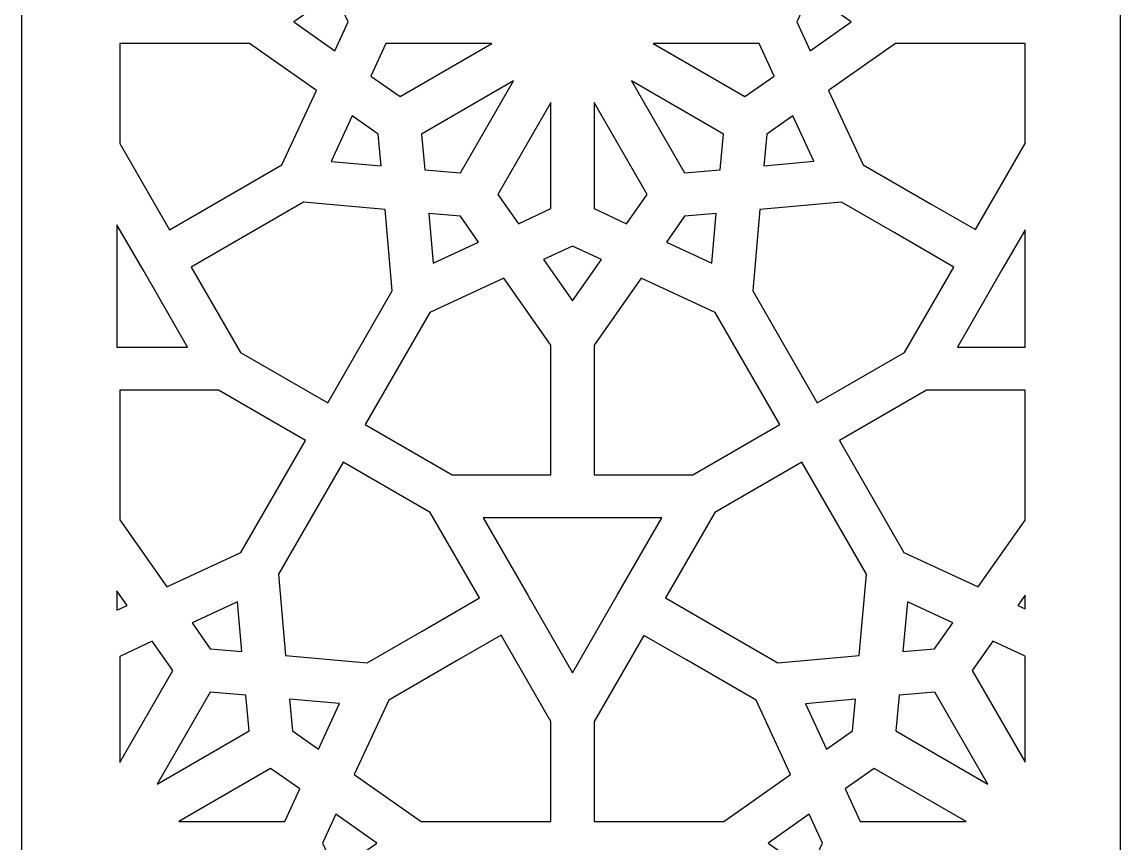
# Model space of a CAD drawing. Header units: millimetres. Extents: x -31 to 31, y -125 to 125.
# Drawn here: x -31.2 to 31.3, y -46.5 to 0.2 of the extents above; entities that cross this region are included whole.
import ezdxf

# ---------------------------------------------------------------- set-up
doc = ezdxf.new("R2010")
doc.units = ezdxf.units.MM
doc.header["$MEASUREMENT"] = 0
doc.layers.add('layer 1', color=7, linetype='Continuous')

msp = doc.modelspace()

# ---------------------------------------------------------------- linework, layer by layer
at = {"layer": 'layer 1', "color": 250}
for points, knots in [([(-31.2209, 125.1165), (-31.2209, 125.1165), (-31.2209, -124.8834), (-31.2209, -124.8834), (-31.2209, -124.8834), (-31.2209, -124.8834), (31.279, -124.8834), (31.279, -124.8834), (31.279, -124.8834), (31.279, -124.8834), (31.279, 125.1165), (31.279, 125.1165), (31.279, 125.1165), (31.279, 125.1165), (-31.2209, 125.1165), (-31.2209, 125.1165)], [0, 0, 0, 0, 0.2, 0.2, 0.2, 0.2, 0.4, 0.4, 0.4, 0.4, 0.6, 0.6, 0.6, 0.6, 1, 1, 1, 1]), ([(-13.4127, 1.8711), (-13.4127, 1.8711), (-12.6509, 0.2303), (-12.6509, 0.2303), (-12.6509, 0.2303), (-12.6509, 0.2303), (-13.4123, -1.4097), (-13.4123, -1.4097), (-13.4123, -1.4097), (-13.4123, -1.4097), (-15.7466, 0.2311), (-15.7466, 0.2311), (-15.7466, 0.2311), (-15.7466, 0.2311), (-13.4127, 1.8711), (-13.4127, 1.8711)], [0, 0, 0, 0, 0.2, 0.2, 0.2, 0.2, 0.4, 0.4, 0.4, 0.4, 0.6, 0.6, 0.6, 0.6, 1, 1, 1, 1]), ([(13.6401, -1.4087), (13.6401, -1.4087), (12.8785, 0.2321), (12.8785, 0.2321), (12.8785, 0.2321), (12.8785, 0.2321), (13.6398, 1.8722), (13.6398, 1.8722), (13.6398, 1.8722), (13.6398, 1.8722), (15.9741, 0.2318), (15.9741, 0.2318), (15.9741, 0.2318), (15.9741, 0.2318), (13.6401, -1.4087), (13.6401, -1.4087)], [0, 0, 0, 0, 0.2, 0.2, 0.2, 0.2, 0.4, 0.4, 0.4, 0.4, 0.6, 0.6, 0.6, 0.6, 1, 1, 1, 1]), ([(-18.2689, -0.9991), (-18.2689, -0.9991), (-14.4633, -3.6738), (-14.4633, -3.6738), (-14.4633, -3.6738), (-14.4633, -3.6738), (-16.4247, -7.8991), (-16.4247, -7.8991), (-16.4247, -7.8991), (-16.4247, -7.8991), (-20.3977, -10.1935), (-20.3977, -10.1935), (-20.3977, -10.1935), (-20.3977, -10.1935), (-22.8172, -11.5898), (-22.8172, -11.5898), (-22.8172, -11.5898), (-22.8172, -11.5898), (-25.6514, -6.6767), (-25.6514, -6.6767), (-25.6514, -6.6767), (-25.6514, -6.6767), (-25.6525, -0.9977), (-25.6525, -0.9977), (-25.6525, -0.9977), (-25.6525, -0.9977), (-18.2689, -0.9991), (-18.2689, -0.9991)], [0, 0, 0, 0, 0.125, 0.125, 0.125, 0.125, 0.25, 0.25, 0.25, 0.25, 0.375, 0.375, 0.375, 0.375, 0.5, 0.5, 0.5, 0.5, 0.625, 0.625, 0.625, 0.625, 0.75, 0.75, 0.75, 0.75, 1, 1, 1, 1]), ([(-11.3701, -2.8452), (-11.3701, -2.8452), (-10.5125, -0.998), (-10.5125, -0.998), (-10.5125, -0.998), (-10.5125, -0.998), (-4.4719, -0.998), (-4.4719, -0.998), (-4.4719, -0.998), (-4.4719, -0.998), (-9.702, -4.0174), (-9.702, -4.0174), (-9.702, -4.0174), (-9.702, -4.0174), (-11.3701, -2.8452), (-11.3701, -2.8452)], [0, 0, 0, 0, 0.2, 0.2, 0.2, 0.2, 0.4, 0.4, 0.4, 0.4, 0.6, 0.6, 0.6, 0.6, 1, 1, 1, 1]), ([(4.7, -0.997), (4.7, -0.997), (10.7407, -0.997), (10.7407, -0.997), (10.7407, -0.997), (10.7407, -0.997), (11.5983, -2.8441), (11.5983, -2.8441), (11.5983, -2.8441), (11.5983, -2.8441), (9.93, -4.0167), (9.93, -4.0167), (9.93, -4.0167), (9.93, -4.0167), (4.7, -0.997), (4.7, -0.997)], [0, 0, 0, 0, 0.2, 0.2, 0.2, 0.2, 0.4, 0.4, 0.4, 0.4, 0.6, 0.6, 0.6, 0.6, 1, 1, 1, 1]), ([(25.8745, -6.6844), (25.8745, -6.6844), (23.0452, -11.5888), (23.0452, -11.5888), (23.0452, -11.5888), (23.0452, -11.5888), (20.5309, -10.1378), (20.5309, -10.1378), (20.5309, -10.1378), (20.5309, -10.1378), (16.6529, -7.898), (16.6529, -7.898), (16.6529, -7.898), (16.6529, -7.898), (14.6914, -3.6728), (14.6914, -3.6728), (14.6914, -3.6728), (14.6914, -3.6728), (18.4972, -0.998), (18.4972, -0.998), (18.4972, -0.998), (18.4972, -0.998), (25.8745, -0.997), (25.8745, -0.997), (25.8745, -0.997), (25.8745, -0.997), (25.8745, -6.6844), (25.8745, -6.6844)], [0, 0, 0, 0, 0.125, 0.125, 0.125, 0.125, 0.25, 0.25, 0.25, 0.25, 0.375, 0.375, 0.375, 0.375, 0.5, 0.5, 0.5, 0.5, 0.625, 0.625, 0.625, 0.625, 0.75, 0.75, 0.75, 0.75, 1, 1, 1, 1]), ([(-6.2632, -8.3577), (-6.2632, -8.3577), (-8.2918, -8.1767), (-8.2918, -8.1767), (-8.2918, -8.1767), (-8.2918, -8.1767), (-8.4732, -6.1461), (-8.4732, -6.1461), (-8.4732, -6.1461), (-8.4732, -6.1461), (-3.243, -3.1263), (-3.243, -3.1263), (-3.243, -3.1263), (-3.243, -3.1263), (-6.2632, -8.3577), (-6.2632, -8.3577)], [0, 0, 0, 0, 0.2, 0.2, 0.2, 0.2, 0.4, 0.4, 0.4, 0.4, 0.6, 0.6, 0.6, 0.6, 1, 1, 1, 1]), ([(6.4914, -8.3566), (6.4914, -8.3566), (3.4711, -3.1256), (3.4711, -3.1256), (3.4711, -3.1256), (3.4711, -3.1256), (8.7012, -6.1451), (8.7012, -6.1451), (8.7012, -6.1451), (8.7012, -6.1451), (8.5199, -8.1756), (8.5199, -8.1756), (8.5199, -8.1756), (8.5199, -8.1756), (6.4914, -8.3566), (6.4914, -8.3566)], [0, 0, 0, 0, 0.2, 0.2, 0.2, 0.2, 0.4, 0.4, 0.4, 0.4, 0.6, 0.6, 0.6, 0.6, 1, 1, 1, 1]), ([(-1.1146, -4.3547), (-1.1146, -4.3547), (-1.1146, -10.3936), (-1.1146, -10.3936), (-1.1146, -10.3936), (-1.1146, -10.3936), (-2.9639, -11.2522), (-2.9639, -11.2522), (-2.9639, -11.2522), (-2.9639, -11.2522), (-4.135, -9.586), (-4.135, -9.586), (-4.135, -9.586), (-4.135, -9.586), (-1.1146, -4.3547), (-1.1146, -4.3547)], [0, 0, 0, 0, 0.2, 0.2, 0.2, 0.2, 0.4, 0.4, 0.4, 0.4, 0.6, 0.6, 0.6, 0.6, 1, 1, 1, 1]), ([(1.3433, -10.3936), (1.3433, -10.3936), (1.3433, -4.3547), (1.3433, -4.3547), (1.3433, -4.3547), (1.3433, -4.3547), (4.3635, -9.586), (4.3635, -9.586), (4.3635, -9.586), (4.3635, -9.586), (3.1928, -11.2522), (3.1928, -11.2522), (3.1928, -11.2522), (3.1928, -11.2522), (1.3433, -10.3936), (1.3433, -10.3936)], [0, 0, 0, 0, 0.2, 0.2, 0.2, 0.2, 0.4, 0.4, 0.4, 0.4, 0.6, 0.6, 0.6, 0.6, 1, 1, 1, 1]), ([(-12.4211, -5.1093), (-12.4211, -5.1093), (-10.939, -6.1507), (-10.939, -6.1507), (-10.939, -6.1507), (-10.939, -6.1507), (-10.7779, -7.9552), (-10.7779, -7.9552), (-10.7779, -7.9552), (-10.7779, -7.9552), (-13.6244, -7.7012), (-13.6244, -7.7012), (-13.6244, -7.7012), (-13.6244, -7.7012), (-12.4211, -5.1093), (-12.4211, -5.1093)], [0, 0, 0, 0, 0.2, 0.2, 0.2, 0.2, 0.4, 0.4, 0.4, 0.4, 0.6, 0.6, 0.6, 0.6, 1, 1, 1, 1]), ([(11.0059, -7.9541), (11.0059, -7.9541), (11.1672, -6.15), (11.1672, -6.15), (11.1672, -6.15), (11.1672, -6.15), (12.6492, -5.1082), (12.6492, -5.1082), (12.6492, -5.1082), (12.6492, -5.1082), (13.8525, -7.7001), (13.8525, -7.7001), (13.8525, -7.7001), (13.8525, -7.7001), (11.0059, -7.9541), (11.0059, -7.9541)], [0, 0, 0, 0, 0.2, 0.2, 0.2, 0.2, 0.4, 0.4, 0.4, 0.4, 0.6, 0.6, 0.6, 0.6, 1, 1, 1, 1]), ([(-18.3429, -11.8438), (-18.3429, -11.8438), (-15.1961, -10.0274), (-15.1961, -10.0274), (-15.1961, -10.0274), (-15.1961, -10.0274), (-10.5559, -10.4412), (-10.5559, -10.4412), (-10.5559, -10.4412), (-10.5559, -10.4412), (-10.1424, -15.0742), (-10.1424, -15.0742), (-10.1424, -15.0742), (-10.1424, -15.0742), (-13.8201, -21.4468), (-13.8201, -21.4468), (-13.8201, -21.4468), (-13.8201, -21.4468), (-18.7766, -18.584), (-18.7766, -18.584), (-18.7766, -18.584), (-18.7766, -18.584), (-21.5884, -13.7181), (-21.5884, -13.7181), (-21.5884, -13.7181), (-21.5884, -13.7181), (-18.3429, -11.8438), (-18.3429, -11.8438)], [0, 0, 0, 0, 0.125, 0.125, 0.125, 0.125, 0.25, 0.25, 0.25, 0.25, 0.375, 0.375, 0.375, 0.375, 0.5, 0.5, 0.5, 0.5, 0.625, 0.625, 0.625, 0.625, 0.75, 0.75, 0.75, 0.75, 1, 1, 1, 1]), ([(18.4538, -11.775), (18.4538, -11.775), (21.8165, -13.7171), (21.8165, -13.7171), (21.8165, -13.7171), (21.8165, -13.7171), (19.0045, -18.5833), (19.0045, -18.5833), (19.0045, -18.5833), (19.0045, -18.5833), (14.0483, -21.4461), (14.0483, -21.4461), (14.0483, -21.4461), (14.0483, -21.4461), (10.3706, -15.0735), (10.3706, -15.0735), (10.3706, -15.0735), (10.3706, -15.0735), (10.784, -10.4405), (10.784, -10.4405), (10.784, -10.4405), (10.784, -10.4405), (15.4241, -10.0267), (15.4241, -10.0267), (15.4241, -10.0267), (15.4241, -10.0267), (18.4538, -11.775), (18.4538, -11.775)], [0, 0, 0, 0, 0.125, 0.125, 0.125, 0.125, 0.25, 0.25, 0.25, 0.25, 0.375, 0.375, 0.375, 0.375, 0.5, 0.5, 0.5, 0.5, 0.625, 0.625, 0.625, 0.625, 0.75, 0.75, 0.75, 0.75, 1, 1, 1, 1]), ([(-5.228, -12.3031), (-5.228, -12.3031), (-7.8162, -13.5044), (-7.8162, -13.5044), (-7.8162, -13.5044), (-7.8162, -13.5044), (-8.0698, -10.6631), (-8.0698, -10.6631), (-8.0698, -10.6631), (-8.0698, -10.6631), (-6.2677, -10.8239), (-6.2677, -10.8239), (-6.2677, -10.8239), (-6.2677, -10.8239), (-5.228, -12.3031), (-5.228, -12.3031)], [0, 0, 0, 0, 0.2, 0.2, 0.2, 0.2, 0.4, 0.4, 0.4, 0.4, 0.6, 0.6, 0.6, 0.6, 1, 1, 1, 1]), ([(6.4971, -10.8229), (6.4971, -10.8229), (8.298, -10.662), (8.298, -10.662), (8.298, -10.662), (8.298, -10.662), (8.0444, -13.504), (8.0444, -13.504), (8.0444, -13.504), (8.0444, -13.504), (5.4568, -12.3031), (5.4568, -12.3031), (5.4568, -12.3031), (5.4568, -12.3031), (6.4971, -10.8229), (6.4971, -10.8229)], [0, 0, 0, 0, 0.2, 0.2, 0.2, 0.2, 0.4, 0.4, 0.4, 0.4, 0.6, 0.6, 0.6, 0.6, 1, 1, 1, 1]), ([(-25.8162, -11.3072), (-25.8162, -11.3072), (-24.3306, -13.8825), (-24.3306, -13.8825), (-24.3306, -13.8825), (-24.3306, -13.8825), (-24.3308, -13.8825), (-24.3308, -13.8825), (-24.3308, -13.8825), (-24.3308, -13.8825), (-21.7948, -18.2711), (-21.7948, -18.2711), (-21.7948, -18.2711), (-21.7948, -18.2711), (-25.8162, -18.2697), (-25.8162, -18.2697), (-25.8162, -18.2697), (-25.8162, -18.2697), (-25.8162, -11.3072), (-25.8162, -11.3072)], [0, 0, 0, 0, 0.1666667, 0.1666667, 0.1666667, 0.1666667, 0.3333333, 0.3333333, 0.3333333, 0.3333333, 0.5, 0.5, 0.5, 0.5, 0.6666667, 0.6666667, 0.6666667, 0.6666667, 1, 1, 1, 1]), ([(25.8745, -18.2697), (25.8745, -18.2697), (22.0221, -18.2711), (22.0221, -18.2711), (22.0221, -18.2711), (22.0221, -18.2711), (24.559, -13.8815), (24.559, -13.8815), (24.559, -13.8815), (24.559, -13.8815), (24.559, -13.8815), (24.559, -13.8815), (24.559, -13.8815), (24.559, -13.8815), (25.8745, -11.6008), (25.8745, -11.6008), (25.8745, -11.6008), (25.8745, -11.6008), (25.8745, -18.2697), (25.8745, -18.2697)], [0, 0, 0, 0, 0.1666667, 0.1666667, 0.1666667, 0.1666667, 0.3333333, 0.3333333, 0.3333333, 0.3333333, 0.5, 0.5, 0.5, 0.5, 0.6666667, 0.6666667, 0.6666667, 0.6666667, 1, 1, 1, 1]), ([(0.1144, -15.6327), (0.1144, -15.6327), (-1.5288, -13.2944), (-1.5288, -13.2944), (-1.5288, -13.2944), (-1.5288, -13.2944), (0.1144, -12.5317), (0.1144, -12.5317), (0.1144, -12.5317), (0.1144, -12.5317), (1.7575, -13.2944), (1.7575, -13.2944), (1.7575, -13.2944), (1.7575, -13.2944), (0.1144, -15.6327), (0.1144, -15.6327)], [0, 0, 0, 0, 0.2, 0.2, 0.2, 0.2, 0.4, 0.4, 0.4, 0.4, 0.6, 0.6, 0.6, 0.6, 1, 1, 1, 1]), ([(-8.0121, -16.3036), (-8.0121, -16.3036), (-3.7929, -14.3454), (-3.7929, -14.3454), (-3.7929, -14.3454), (-3.7929, -14.3454), (-1.1144, -18.1568), (-1.1144, -18.1568), (-1.1144, -18.1568), (-1.1144, -18.1568), (-1.1139, -22.2673), (-1.1139, -22.2673), (-1.1139, -22.2673), (-1.1139, -22.2673), (-1.1143, -25.538), (-1.1143, -25.538), (-1.1143, -25.538), (-1.1143, -25.538), (-6.7346, -25.5362), (-6.7346, -25.5362), (-6.7346, -25.5362), (-6.7346, -25.5362), (-11.6921, -22.6752), (-11.6921, -22.6752), (-11.6921, -22.6752), (-11.6921, -22.6752), (-8.0121, -16.3036), (-8.0121, -16.3036)], [0, 0, 0, 0, 0.125, 0.125, 0.125, 0.125, 0.25, 0.25, 0.25, 0.25, 0.375, 0.375, 0.375, 0.375, 0.5, 0.5, 0.5, 0.5, 0.625, 0.625, 0.625, 0.625, 0.75, 0.75, 0.75, 0.75, 1, 1, 1, 1]), ([(1.3431, -25.538), (1.3431, -25.538), (1.3428, -22.2673), (1.3428, -22.2673), (1.3428, -22.2673), (1.3428, -22.2673), (1.3431, -18.1568), (1.3431, -18.1568), (1.3431, -18.1568), (1.3431, -18.1568), (4.0217, -14.3454), (4.0217, -14.3454), (4.0217, -14.3454), (4.0217, -14.3454), (8.2409, -16.3036), (8.2409, -16.3036), (8.2409, -16.3036), (8.2409, -16.3036), (11.9207, -22.6752), (11.9207, -22.6752), (11.9207, -22.6752), (11.9207, -22.6752), (6.9628, -25.5362), (6.9628, -25.5362), (6.9628, -25.5362), (6.9628, -25.5362), (1.3431, -25.538), (1.3431, -25.538)], [0, 0, 0, 0, 0.125, 0.125, 0.125, 0.125, 0.25, 0.25, 0.25, 0.25, 0.375, 0.375, 0.375, 0.375, 0.5, 0.5, 0.5, 0.5, 0.625, 0.625, 0.625, 0.625, 0.75, 0.75, 0.75, 0.75, 1, 1, 1, 1]), ([(-20.033, -20.7285), (-20.033, -20.7285), (-15.0755, -23.5896), (-15.0755, -23.5896), (-15.0755, -23.5896), (-15.0755, -23.5896), (-18.7555, -29.9611), (-18.7555, -29.9611), (-18.7555, -29.9611), (-18.7555, -29.9611), (-22.9745, -31.9193), (-22.9745, -31.9193), (-22.9745, -31.9193), (-22.9745, -31.9193), (-25.653, -28.1079), (-25.653, -28.1079), (-25.653, -28.1079), (-25.653, -28.1079), (-25.6536, -23.997), (-25.6536, -23.997), (-25.6536, -23.997), (-25.6536, -23.997), (-25.6532, -20.7264), (-25.6532, -20.7264), (-25.6532, -20.7264), (-25.6532, -20.7264), (-20.033, -20.7285), (-20.033, -20.7285)], [0, 0, 0, 0, 0.125, 0.125, 0.125, 0.125, 0.25, 0.25, 0.25, 0.25, 0.375, 0.375, 0.375, 0.375, 0.5, 0.5, 0.5, 0.5, 0.625, 0.625, 0.625, 0.625, 0.75, 0.75, 0.75, 0.75, 1, 1, 1, 1]), ([(25.8745, -28.115), (25.8745, -28.115), (23.2011, -31.9193), (23.2011, -31.9193), (23.2011, -31.9193), (23.2011, -31.9193), (18.9823, -29.9611), (18.9823, -29.9611), (18.9823, -29.9611), (18.9823, -29.9611), (15.3021, -23.5892), (15.3021, -23.5892), (15.3021, -23.5892), (15.3021, -23.5892), (20.259, -20.7285), (20.259, -20.7285), (20.259, -20.7285), (20.259, -20.7285), (25.8745, -20.7264), (25.8745, -20.7264), (25.8745, -20.7264), (25.8745, -20.7264), (25.8745, -28.115), (25.8745, -28.115)], [0, 0, 0, 0, 0.1428571, 0.1428571, 0.1428571, 0.1428571, 0.2857143, 0.2857143, 0.2857143, 0.2857143, 0.4285714, 0.4285714, 0.4285714, 0.4285714, 0.5714286, 0.5714286, 0.5714286, 0.5714286, 0.7142857, 0.7142857, 0.7142857, 0.7142857, 1, 1, 1, 1]), ([(-7.9909, -27.6807), (-7.9909, -27.6807), (-5.1792, -32.5466), (-5.1792, -32.5466), (-5.1792, -32.5466), (-5.1792, -32.5466), (-8.4478, -34.4343), (-8.4478, -34.4343), (-8.4478, -34.4343), (-8.4478, -34.4343), (-11.5714, -36.2373), (-11.5714, -36.2373), (-11.5714, -36.2373), (-11.5714, -36.2373), (-16.2115, -35.8232), (-16.2115, -35.8232), (-16.2115, -35.8232), (-16.2115, -35.8232), (-16.6251, -31.1902), (-16.6251, -31.1902), (-16.6251, -31.1902), (-16.6251, -31.1902), (-12.9474, -24.8176), (-12.9474, -24.8176), (-12.9474, -24.8176), (-12.9474, -24.8176), (-7.9909, -27.6807), (-7.9909, -27.6807)], [0, 0, 0, 0, 0.125, 0.125, 0.125, 0.125, 0.25, 0.25, 0.25, 0.25, 0.375, 0.375, 0.375, 0.375, 0.5, 0.5, 0.5, 0.5, 0.625, 0.625, 0.625, 0.625, 0.75, 0.75, 0.75, 0.75, 1, 1, 1, 1]), ([(16.4387, -35.8242), (16.4387, -35.8242), (11.7986, -36.2381), (11.7986, -36.2381), (11.7986, -36.2381), (11.7986, -36.2381), (8.6515, -34.4216), (8.6515, -34.4216), (8.6515, -34.4216), (8.6515, -34.4216), (5.4063, -32.5473), (5.4063, -32.5473), (5.4063, -32.5473), (5.4063, -32.5473), (8.2179, -27.6818), (8.2179, -27.6818), (8.2179, -27.6818), (8.2179, -27.6818), (13.1745, -24.8186), (13.1745, -24.8186), (13.1745, -24.8186), (13.1745, -24.8186), (16.8522, -31.1912), (16.8522, -31.1912), (16.8522, -31.1912), (16.8522, -31.1912), (16.4387, -35.8242), (16.4387, -35.8242)], [0, 0, 0, 0, 0.125, 0.125, 0.125, 0.125, 0.25, 0.25, 0.25, 0.25, 0.375, 0.375, 0.375, 0.375, 0.5, 0.5, 0.5, 0.5, 0.625, 0.625, 0.625, 0.625, 0.75, 0.75, 0.75, 0.75, 1, 1, 1, 1]), ([(2.6639, -32.3829), (2.6639, -32.3829), (2.6639, -32.3829), (2.6639, -32.3829), (2.6639, -32.3829), (2.6639, -32.3829), (0.1138, -36.8036), (0.1138, -36.8036), (0.1138, -36.8036), (0.1138, -36.8036), (-2.4368, -32.3822), (-2.4368, -32.3822), (-2.4368, -32.3822), (-2.4368, -32.3822), (-4.9728, -27.9933), (-4.9728, -27.9933), (-4.9728, -27.9933), (-4.9728, -27.9933), (0.1142, -27.995), (0.1142, -27.995), (0.1142, -27.995), (0.1142, -27.995), (0.1145, -27.995), (0.1145, -27.995), (0.1145, -27.995), (0.1145, -27.995), (5.2003, -27.9933), (5.2003, -27.9933), (5.2003, -27.9933), (5.2003, -27.9933), (2.6639, -32.3829), (2.6639, -32.3829)], [0, 0, 0, 0, 0.1111111, 0.1111111, 0.1111111, 0.1111111, 0.2222222, 0.2222222, 0.2222222, 0.2222222, 0.3333333, 0.3333333, 0.3333333, 0.3333333, 0.4444444, 0.4444444, 0.4444444, 0.4444444, 0.5555556, 0.5555556, 0.5555556, 0.5555556, 0.6666667, 0.6666667, 0.6666667, 0.6666667, 0.7777778, 0.7777778, 0.7777778, 0.7777778, 1, 1, 1, 1]), ([(-25.8162, -32.1483), (-25.8162, -32.1483), (-25.2388, -32.9703), (-25.2388, -32.9703), (-25.2388, -32.9703), (-25.2388, -32.9703), (-25.8162, -33.238), (-25.8162, -33.238), (-25.8162, -33.238), (-25.8162, -33.238), (-25.8162, -32.1483), (-25.8162, -32.1483)], [0, 0, 0, 0, 0.25, 0.25, 0.25, 0.25, 0.5, 0.5, 0.5, 0.5, 1, 1, 1, 1]), ([(25.8745, -33.1601), (25.8745, -33.1601), (25.4652, -32.9703), (25.4652, -32.9703), (25.4652, -32.9703), (25.4652, -32.9703), (25.8745, -32.3878), (25.8745, -32.3878), (25.8745, -32.3878), (25.8745, -32.3878), (25.8745, -33.1601), (25.8745, -33.1601)], [0, 0, 0, 0, 0.25, 0.25, 0.25, 0.25, 0.5, 0.5, 0.5, 0.5, 1, 1, 1, 1]), ([(-21.5394, -33.9612), (-21.5394, -33.9612), (-18.9512, -32.76), (-18.9512, -32.76), (-18.9512, -32.76), (-18.9512, -32.76), (-18.6977, -35.6013), (-18.6977, -35.6013), (-18.6977, -35.6013), (-18.6977, -35.6013), (-20.5, -35.4404), (-20.5, -35.4404), (-20.5, -35.4404), (-20.5, -35.4404), (-21.5394, -33.9612), (-21.5394, -33.9612)], [0, 0, 0, 0, 0.2, 0.2, 0.2, 0.2, 0.4, 0.4, 0.4, 0.4, 0.6, 0.6, 0.6, 0.6, 1, 1, 1, 1]), ([(20.7257, -35.4418), (20.7257, -35.4418), (18.9247, -35.6023), (18.9247, -35.6023), (18.9247, -35.6023), (18.9247, -35.6023), (19.1784, -32.7604), (19.1784, -32.7604), (19.1784, -32.7604), (19.1784, -32.7604), (21.766, -33.9612), (21.766, -33.9612), (21.766, -33.9612), (21.766, -33.9612), (20.7257, -35.4418), (20.7257, -35.4418)], [0, 0, 0, 0, 0.2, 0.2, 0.2, 0.2, 0.4, 0.4, 0.4, 0.4, 0.6, 0.6, 0.6, 0.6, 1, 1, 1, 1]), ([(-8.4986, -45.2656), (-8.4986, -45.2656), (-12.3042, -42.5909), (-12.3042, -42.5909), (-12.3042, -42.5909), (-12.3042, -42.5909), (-10.3429, -38.3657), (-10.3429, -38.3657), (-10.3429, -38.3657), (-10.3429, -38.3657), (-6.3466, -36.0578), (-6.3466, -36.0578), (-6.3466, -36.0578), (-6.3466, -36.0578), (-3.9504, -34.6745), (-3.9504, -34.6745), (-3.9504, -34.6745), (-3.9504, -34.6745), (-1.1161, -39.5877), (-1.1161, -39.5877), (-1.1161, -39.5877), (-1.1161, -39.5877), (-1.1151, -45.2667), (-1.1151, -45.2667), (-1.1151, -45.2667), (-1.1151, -45.2667), (-8.4986, -45.2656), (-8.4986, -45.2656)], [0, 0, 0, 0, 0.125, 0.125, 0.125, 0.125, 0.25, 0.25, 0.25, 0.25, 0.375, 0.375, 0.375, 0.375, 0.5, 0.5, 0.5, 0.5, 0.625, 0.625, 0.625, 0.625, 0.75, 0.75, 0.75, 0.75, 1, 1, 1, 1]), ([(12.5314, -42.5919), (12.5314, -42.5919), (8.7256, -45.2663), (8.7256, -45.2663), (8.7256, -45.2663), (8.7256, -45.2663), (1.3422, -45.2678), (1.3422, -45.2678), (1.3422, -45.2678), (1.3422, -45.2678), (1.3431, -39.5887), (1.3431, -39.5887), (1.3431, -39.5887), (1.3431, -39.5887), (4.1776, -34.6756), (4.1776, -34.6756), (4.1776, -34.6756), (4.1776, -34.6756), (6.5966, -36.0722), (6.5966, -36.0722), (6.5966, -36.0722), (6.5966, -36.0722), (10.5699, -38.3667), (10.5699, -38.3667), (10.5699, -38.3667), (10.5699, -38.3667), (12.5314, -42.5919), (12.5314, -42.5919)], [0, 0, 0, 0, 0.125, 0.125, 0.125, 0.125, 0.25, 0.25, 0.25, 0.25, 0.375, 0.375, 0.375, 0.375, 0.5, 0.5, 0.5, 0.5, 0.625, 0.625, 0.625, 0.625, 0.75, 0.75, 0.75, 0.75, 1, 1, 1, 1]), ([(-22.6325, -36.6787), (-22.6325, -36.6787), (-25.653, -41.91), (-25.653, -41.91), (-25.653, -41.91), (-25.653, -41.91), (-25.653, -35.8708), (-25.653, -35.8708), (-25.653, -35.8708), (-25.653, -35.8708), (-23.8036, -35.0122), (-23.8036, -35.0122), (-23.8036, -35.0122), (-23.8036, -35.0122), (-22.6325, -36.6787), (-22.6325, -36.6787)], [0, 0, 0, 0, 0.2, 0.2, 0.2, 0.2, 0.4, 0.4, 0.4, 0.4, 0.6, 0.6, 0.6, 0.6, 1, 1, 1, 1]), ([(25.8745, -41.9012), (25.8745, -41.9012), (22.8589, -36.6787), (22.8589, -36.6787), (22.8589, -36.6787), (22.8589, -36.6787), (24.0301, -35.0122), (24.0301, -35.0122), (24.0301, -35.0122), (24.0301, -35.0122), (25.8745, -35.8683), (25.8745, -35.8683), (25.8745, -35.8683), (25.8745, -35.8683), (25.8745, -41.9012), (25.8745, -41.9012)], [0, 0, 0, 0, 0.2, 0.2, 0.2, 0.2, 0.4, 0.4, 0.4, 0.4, 0.6, 0.6, 0.6, 0.6, 1, 1, 1, 1]), ([(-20.5043, -37.9067), (-20.5043, -37.9067), (-18.4758, -38.0877), (-18.4758, -38.0877), (-18.4758, -38.0877), (-18.4758, -38.0877), (-18.2944, -40.1186), (-18.2944, -40.1186), (-18.2944, -40.1186), (-18.2944, -40.1186), (-23.5245, -43.138), (-23.5245, -43.138), (-23.5245, -43.138), (-23.5245, -43.138), (-20.5043, -37.9067), (-20.5043, -37.9067)], [0, 0, 0, 0, 0.2, 0.2, 0.2, 0.2, 0.4, 0.4, 0.4, 0.4, 0.6, 0.6, 0.6, 0.6, 1, 1, 1, 1]), ([(20.7313, -37.9078), (20.7313, -37.9078), (23.7518, -43.1394), (23.7518, -43.1394), (23.7518, -43.1394), (23.7518, -43.1394), (18.5215, -40.1197), (18.5215, -40.1197), (18.5215, -40.1197), (18.5215, -40.1197), (18.7029, -38.0887), (18.7029, -38.0887), (18.7029, -38.0887), (18.7029, -38.0887), (20.7313, -37.9078), (20.7313, -37.9078)], [0, 0, 0, 0, 0.2, 0.2, 0.2, 0.2, 0.4, 0.4, 0.4, 0.4, 0.6, 0.6, 0.6, 0.6, 1, 1, 1, 1]), ([(-14.3465, -41.1554), (-14.3465, -41.1554), (-15.8286, -40.1137), (-15.8286, -40.1137), (-15.8286, -40.1137), (-15.8286, -40.1137), (-15.9897, -38.3096), (-15.9897, -38.3096), (-15.9897, -38.3096), (-15.9897, -38.3096), (-13.1432, -38.5636), (-13.1432, -38.5636), (-13.1432, -38.5636), (-13.1432, -38.5636), (-14.3465, -41.1554), (-14.3465, -41.1554)], [0, 0, 0, 0, 0.2, 0.2, 0.2, 0.2, 0.4, 0.4, 0.4, 0.4, 0.6, 0.6, 0.6, 0.6, 1, 1, 1, 1]), ([(14.5736, -41.1565), (14.5736, -41.1565), (13.3703, -38.5646), (13.3703, -38.5646), (13.3703, -38.5646), (13.3703, -38.5646), (16.2168, -38.3106), (16.2168, -38.3106), (16.2168, -38.3106), (16.2168, -38.3106), (16.0556, -40.1147), (16.0556, -40.1147), (16.0556, -40.1147), (16.0556, -40.1147), (14.5736, -41.1565), (14.5736, -41.1565)], [0, 0, 0, 0, 0.2, 0.2, 0.2, 0.2, 0.4, 0.4, 0.4, 0.4, 0.6, 0.6, 0.6, 0.6, 1, 1, 1, 1]), ([(-15.3975, -43.4196), (-15.3975, -43.4196), (-16.2551, -45.2667), (-16.2551, -45.2667), (-16.2551, -45.2667), (-16.2551, -45.2667), (-22.2956, -45.2667), (-22.2956, -45.2667), (-22.2956, -45.2667), (-22.2956, -45.2667), (-17.0656, -42.2473), (-17.0656, -42.2473), (-17.0656, -42.2473), (-17.0656, -42.2473), (-15.3975, -43.4196), (-15.3975, -43.4196)], [0, 0, 0, 0, 0.2, 0.2, 0.2, 0.2, 0.4, 0.4, 0.4, 0.4, 0.6, 0.6, 0.6, 0.6, 1, 1, 1, 1]), ([(22.5227, -45.2674), (22.5227, -45.2674), (16.4821, -45.2674), (16.4821, -45.2674), (16.4821, -45.2674), (16.4821, -45.2674), (15.6245, -43.4206), (15.6245, -43.4206), (15.6245, -43.4206), (15.6245, -43.4206), (17.2928, -42.248), (17.2928, -42.248), (17.2928, -42.248), (17.2928, -42.248), (22.5227, -45.2674), (22.5227, -45.2674)], [0, 0, 0, 0, 0.2, 0.2, 0.2, 0.2, 0.4, 0.4, 0.4, 0.4, 0.6, 0.6, 0.6, 0.6, 1, 1, 1, 1]), ([(-13.3547, -48.1358), (-13.3547, -48.1358), (-14.1166, -46.4947), (-14.1166, -46.4947), (-14.1166, -46.4947), (-14.1166, -46.4947), (-13.3553, -44.855), (-13.3553, -44.855), (-13.3553, -44.855), (-13.3553, -44.855), (-11.021, -46.4954), (-11.021, -46.4954), (-11.021, -46.4954), (-11.021, -46.4954), (-13.3547, -48.1358), (-13.3547, -48.1358)], [0, 0, 0, 0, 0.2, 0.2, 0.2, 0.2, 0.4, 0.4, 0.4, 0.4, 0.6, 0.6, 0.6, 0.6, 1, 1, 1, 1]), ([(13.5823, -44.8557), (13.5823, -44.8557), (14.3443, -46.4968), (14.3443, -46.4968), (14.3443, -46.4968), (14.3443, -46.4968), (13.583, -48.1365), (13.583, -48.1365), (13.583, -48.1365), (13.583, -48.1365), (11.2487, -46.4961), (11.2487, -46.4961), (11.2487, -46.4961), (11.2487, -46.4961), (13.5823, -44.8557), (13.5823, -44.8557)], [0, 0, 0, 0, 0.2, 0.2, 0.2, 0.2, 0.4, 0.4, 0.4, 0.4, 0.6, 0.6, 0.6, 0.6, 1, 1, 1, 1])]:
    msp.add_open_spline(points, degree=3, knots=knots, dxfattribs=at)

doc.saveas('drawing.dxf')
